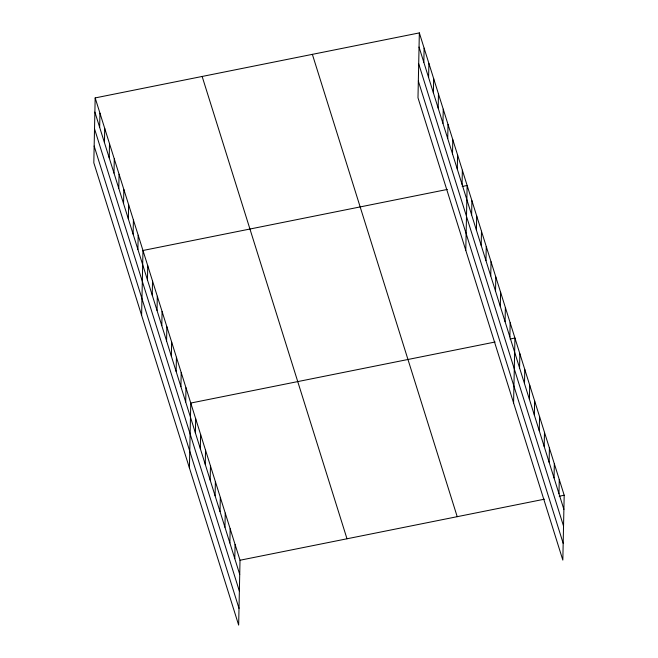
<?xml version="1.0" encoding="UTF-8"?>
<svg xmlns="http://www.w3.org/2000/svg" width="658" height="658" viewBox="0 0 658 658"><rect width="100%" height="100%" fill="white"/><g stroke="black" fill="none" stroke-linecap="round" stroke-linejoin="round"><path stroke-width="0.99" d="M95.171 97.919L93.814 162.773L238.657 625.1L240.014 560.238L95.171 97.919L419.343 32.9L564.186 495.227L562.829 560.081L417.986 97.762L419.343 32.9M99.654 127.331L99.95 113.176M104.433 142.589L104.729 128.425M109.212 157.846L109.508 143.683M113.99 173.095L114.286 158.94M118.777 188.352L119.073 174.197M123.556 203.61L123.852 189.455M128.335 218.867L128.631 204.712M133.113 234.125L133.409 219.969M137.892 249.382L138.188 235.227M141.61 315.338L142.967 250.484L447.333 189.438M147.45 279.897L147.746 265.742M152.237 295.154L152.533 280.999M157.015 310.411L157.311 296.256M161.794 325.669L162.09 311.505M166.573 340.926L166.869 326.763M171.351 356.175L171.648 342.02M176.13 371.433L176.426 357.278M180.909 386.69L181.205 372.535M185.696 401.948L185.992 387.792M189.414 467.912L190.771 403.05L495.129 342.004M195.393 432.923L195.689 418.768M200.32 448.641L200.616 434.486M205.247 464.367L205.543 450.204M210.173 480.085L210.47 465.93M215.092 495.803L215.388 481.648M220.019 511.521L220.315 497.366M224.946 527.239L225.242 513.084M229.872 542.957L230.168 528.802M234.791 558.675L235.087 544.52M423.826 62.313L424.122 48.157M428.605 77.57L428.901 63.415M433.383 92.827L433.68 78.672M438.162 108.085L438.467 93.93M442.949 123.342L443.245 109.187M447.728 138.599L448.024 124.444M452.507 153.857L452.803 139.693M457.285 169.114L457.581 154.951M462.064 184.363L462.36 170.208M465.782 250.328L467.139 185.466L462.187 186.461M471.621 214.878L471.926 200.723M476.408 230.136L476.705 215.98M481.187 245.393L481.483 231.238M485.966 260.65L486.262 246.495M490.745 275.908L491.041 261.752M495.523 291.165L495.819 277.01M500.302 306.422L500.598 292.267M505.081 321.68L505.377 307.525M509.868 336.937L510.164 322.782M513.585 402.893L514.943 338.031L509.991 339.026M519.565 367.912L519.869 353.757M524.492 383.63L524.788 369.475M529.419 399.348L529.715 385.193M534.345 415.066L534.641 400.911M539.264 430.784L539.568 416.629M544.191 446.502L544.487 432.347M549.117 462.229L549.414 448.065M554.044 477.947L554.34 463.783M558.963 493.665L559.267 479.509M240.014 560.238L544.38 499.2M559.234 496.222L564.186 495.227M419.047 47.055L563.89 509.382M418.694 63.785L563.544 526.112M418.332 81.024L563.182 543.352M312.369 54.359L457.211 516.678M202.146 76.46L346.996 538.787M94.875 112.074L239.718 574.393M94.522 128.803L239.372 591.131M94.16 146.043L239.01 608.37"/></g></svg>
